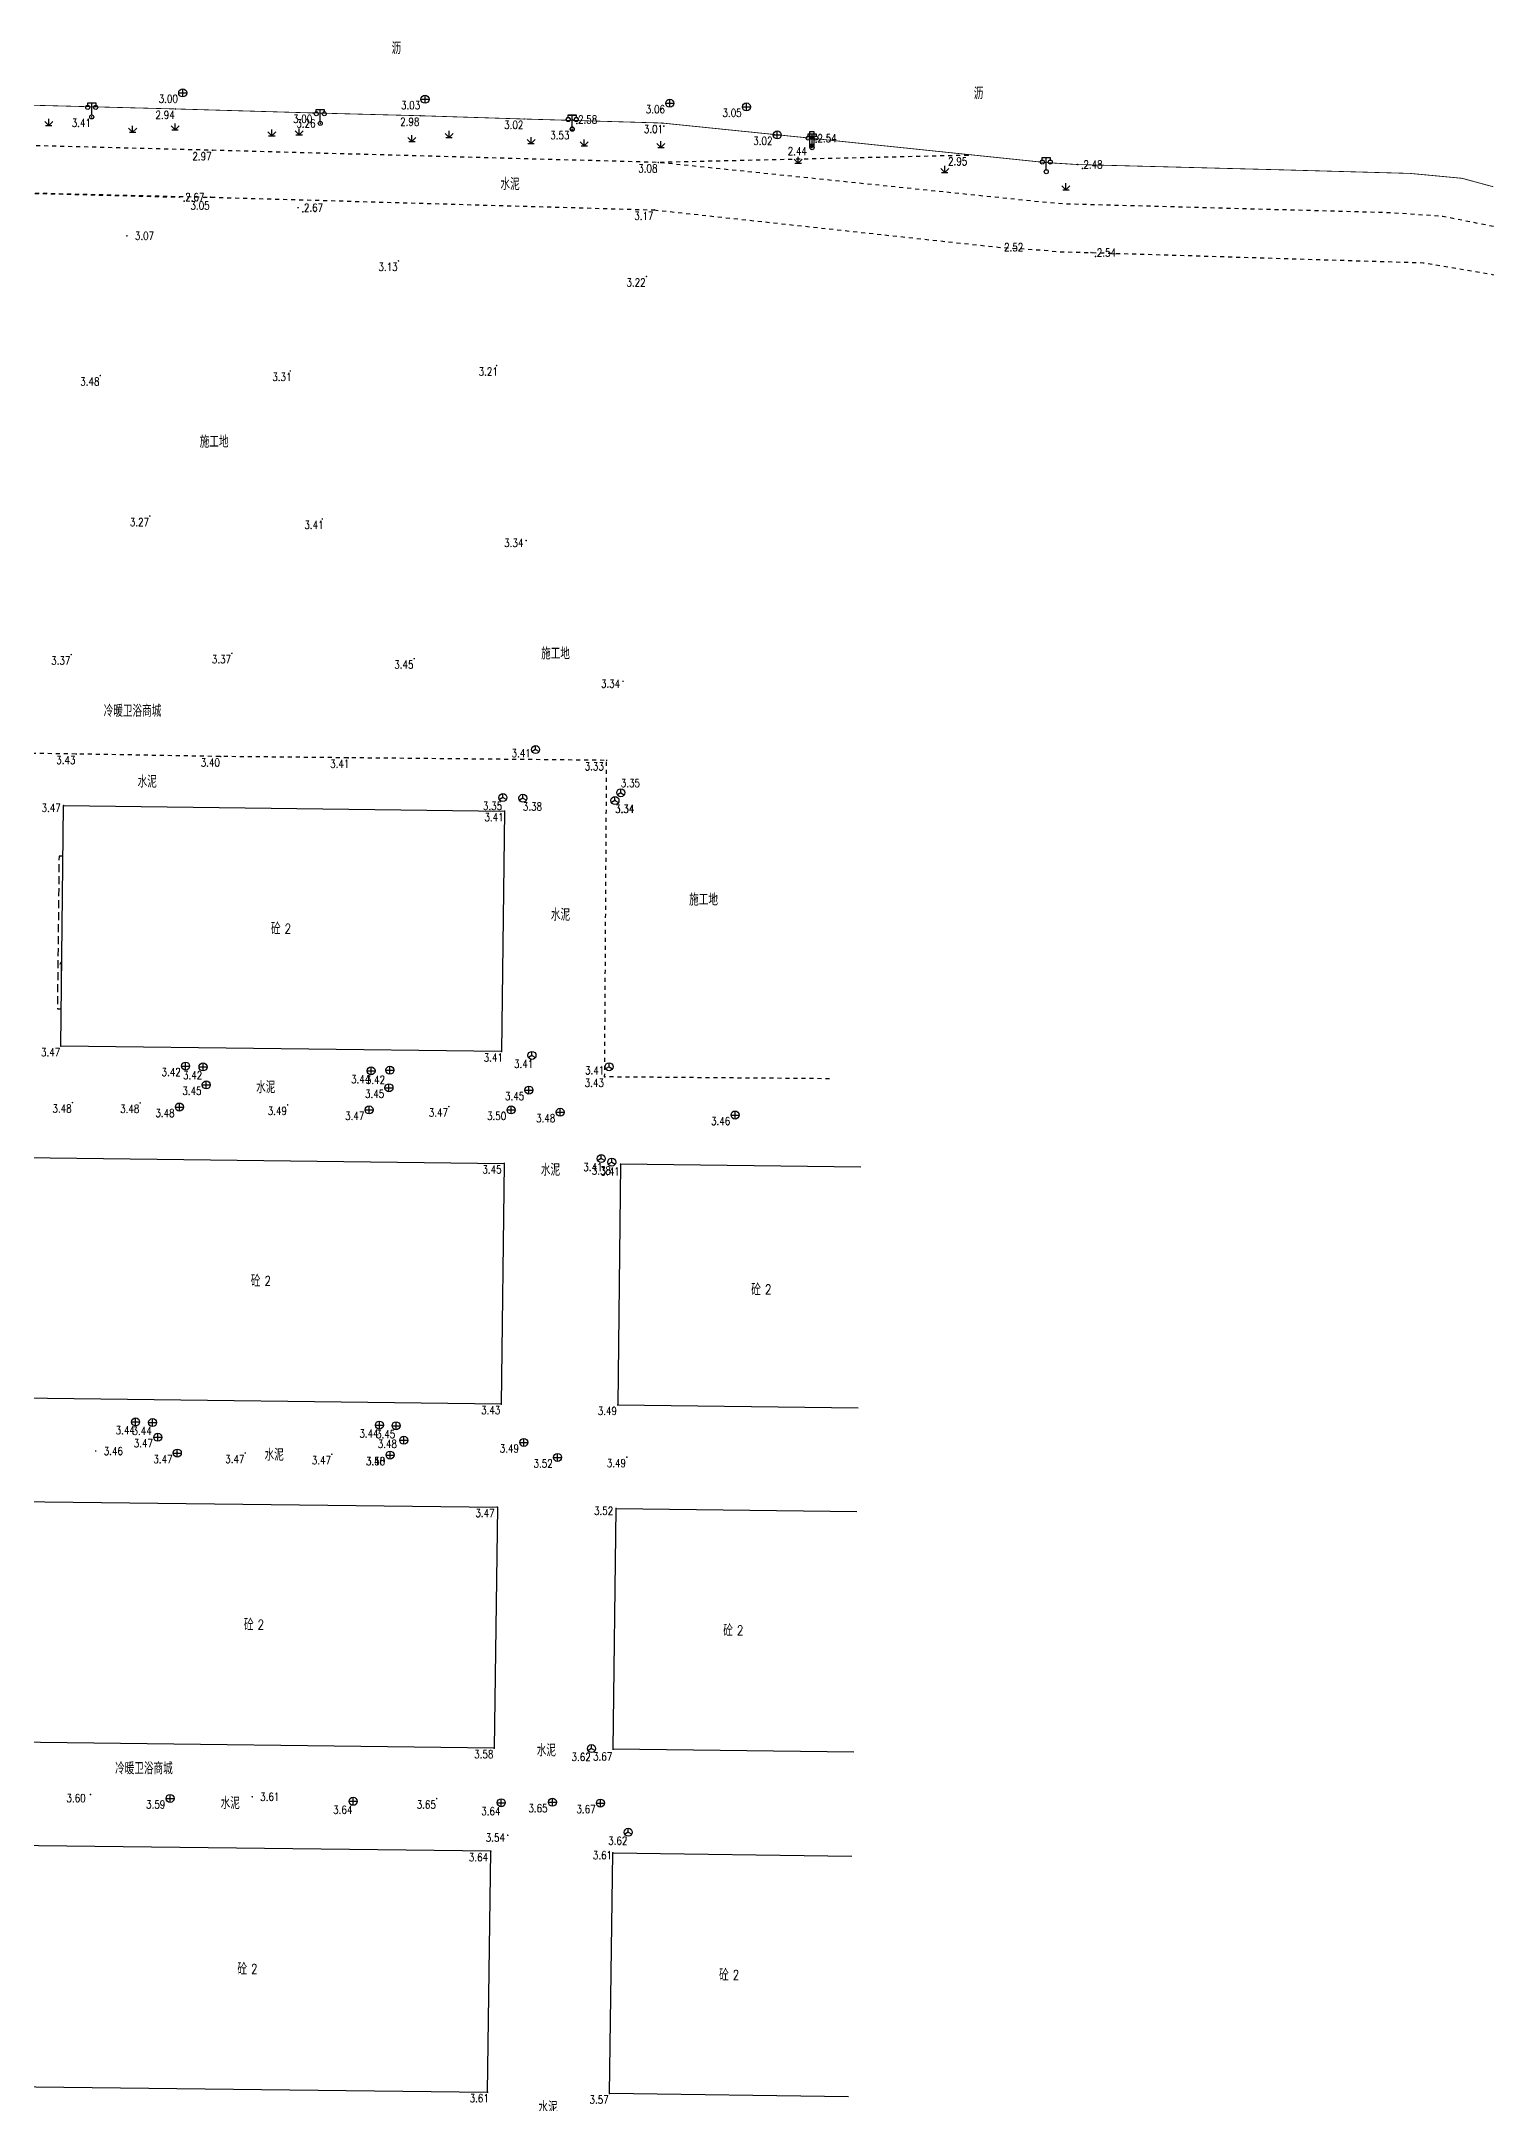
# Model space of a CAD drawing. Extents: x 500064 to 501389, y 2542464 to 2545400.
# Drawn here: x 500818.5 to 501000, y 2544789.7 to 2545047.4 of the extents above; entities that cross this region are included whole.
import ezdxf
from ezdxf.enums import TextEntityAlignment as Align

# ---------------------------------------------------------------- set-up
doc = ezdxf.new("R2010")
doc.units = 0
doc.header["$LTSCALE"] = 0.5
doc.linetypes.add('X5', pattern=[3, 2, -1])
doc.linetypes.add('X6', pattern=[2, 1, -1])
doc.layers.get('0').update_dxf_attribs({"linetype": 'CONTINUOUS', "lineweight": 5})
doc.layers.add('GCD', color=8, linetype='CONTINUOUS')
doc.layers.add('地形图', color=8, linetype='CONTINUOUS')
doc.styles.add('HZ', font='romans.shx', dxfattribs={"width": 0.8, "bigfont": 'hztxt.shx'})

# ---------------------------------------------------------------- blocks, each defined once
blk = doc.blocks.new('GC200')
at = {"linetype": 'Continuous', "const_width": 0.2, "flags": 128}
blk.add_lwpolyline([(-0.1, 0, 1), (0.1, 0, 1)], format="xyb", close=True, dxfattribs=at)
blk = doc.blocks.new('gc097')
for p, q in [((-1, 2.9), (-1, 3.5)), ((-1, 3.5), (1, 3.5)), ((0, 0.5), (0, 3.5)), ((1, 3.5), (1, 2.9))]:
    blk.add_line(p, q)
for centre in [(-1, 2.4), (0, 0), (1, 2.4)]:
    blk.add_circle(centre, 0.5)
blk = doc.blocks.new('gc124')
for p, q in [((-1, 1), (0, 0)), ((-0.8, 0), (0.8, 0)), ((0, 0), (0, 1.6)), ((0, 0), (1, 1))]:
    blk.add_line(p, q)
blk = doc.blocks.new('gc043')
for p, q in [((-1, 0), (1, 0)), ((0, -1), (0, 1))]:
    blk.add_line(p, q)
blk.add_circle((0, 0), 1)
blk = doc.blocks.new('gc048')
for q in [(-0.87, -0.5), (0, 1), (0.87, -0.5)]:
    blk.add_line((0, 0), q)
blk.add_circle((0, 0), 1)
blk = doc.blocks.new('gc054')
blk.add_lwpolyline([(-0.5, 0), (-0.5, 4), (0.5, 4), (0.5, 0)])
at = {"const_width": 1}
for points in [[(0, 2), (0, 3)], [(0, 0), (0, 1)]]:
    blk.add_lwpolyline(points, dxfattribs=at)

msp = doc.modelspace()

# ---------------------------------------------------------------- linework, layer by layer
at = {"layer": '地形图', "linetype": 'Continuous', "const_width": 0.1, "flags": 128}
for points in [[(500776.43, 2545040.4), (500798.2, 2545039.93), (500835.32, 2545038.97), (500852.51, 2545038.47), (500865.9, 2545038.12), (500878.89, 2545037.71), (500896.1, 2545037.21)], [(501000, 2545029.24), (500996.09, 2545030.3), (500989.63, 2545030.91), (500973.87, 2545031.35), (500948.06, 2545032.02), (500944.05, 2545032.27), (500914.82, 2545035.3), (500896.1, 2545037.21)]]:
    msp.add_lwpolyline(points, dxfattribs=at)
at = {"layer": '地形图', "linetype": 'X6', "flags": 128}
for points in [[(500934.36, 2545033.17), (500895.65, 2545032.28), (500839.93, 2545033.8), (500808.12, 2545034.62), (500788.92, 2545035.29), (500788.77, 2545029.14)], [(501000, 2545024.27), (500993.68, 2545025.53), (500987.12, 2545025.99), (500946.77, 2545027.08), (500944.3, 2545027.25), (500895.65, 2545032.28)], [(500784.76, 2545029.34), (500791.51, 2545029.1), (500835.81, 2545027.95)], [(500895.15, 2545026.35), (500938.14, 2545021.69), (500943.92, 2545021.31), (500945.61, 2545021.13), (500949.73, 2545021.02), (500991.23, 2545019.75), (500999.67, 2545018.35), (501000, 2545018.24)], [(500917.06, 2544917.77), (500888.95, 2544918), (500889.2, 2544957.56), (500856.9, 2544957.88), (500840.97, 2544958.04), (500822.92, 2544958.35), (500809.98, 2544958.54)]]:
    msp.add_lwpolyline(points, dxfattribs=at)
at = {"layer": '地形图', "linetype": 'X6', "elevation": 2.98, "flags": 128}
msp.add_lwpolyline([(500806.79, 2545028.68), (500807.67, 2545028.7), (500839.69, 2545027.94), (500895.15, 2545026.35)], dxfattribs=at)
at = {"layer": '地形图', "linetype": 'Continuous', "flags": 128}
for points, elevation in [([(500821.01, 2544921.84), (500821.34, 2544951.91), (500876.43, 2544951.21), (500876.08, 2544921.16)], 3.47), ([(500815.98, 2544877.85), (500816.33, 2544907.94), (500876.41, 2544907.19), (500876.02, 2544877.11)], 3.51), ([(500815.11, 2544834.88), (500815.47, 2544864.95), (500875.54, 2544864.25), (500875.15, 2544834.11)], 3.49), ([(500874.33, 2544791.11), (500874.73, 2544821.23), (500814.68, 2544821.95), (500814.32, 2544791.83)], 3.6)]:
    msp.add_lwpolyline(points, close=True, dxfattribs=dict(at, elevation=elevation))
at = {"layer": '地形图', "linetype": 'X5', "flags": 128}
msp.add_lwpolyline([(500821.27, 2544945.59), (500820.77, 2544945.6), (500820.56, 2544926.5), (500821.06, 2544926.5)], dxfattribs=at)
at = {"layer": '地形图', "linetype": 'Continuous', "elevation": 3.41, "flags": 128}
msp.add_lwpolyline([(500920.98, 2544906.73), (500890.94, 2544907.1), (500890.59, 2544877), (500920.61, 2544876.64)], dxfattribs=at)
at = {"layer": '地形图', "linetype": 'Continuous', "flags": 128}
for points in [[(500920.08, 2544833.6), (500890, 2544833.97), (500890.37, 2544864.08), (500920.45, 2544863.71)], [(500919.41, 2544790.53), (500889.56, 2544790.94), (500889.98, 2544821.04), (500919.83, 2544820.62)]]:
    msp.add_lwpolyline(points, dxfattribs=at)
at = {"layer": '地形图'}
for p in [(500885.49, 2545037.15, 2.58), (500896.35, 2545036.83, 2.54), (500915.39, 2545034.8, 2.54), (500948.65, 2545031.52, 2.48), (500836.41, 2545027.45, 2.67), (500851.23, 2545026.13, 2.67), (500950.3, 2545020.52, 2.54)]:
    msp.add_point(p, dxfattribs=at)

# ---------------------------------------------------------------- block references
at = {"layer": '地形图', "linetype": 'Continuous'}
ref = msp.add_blockref('GC200', (500836.22, 2545040.98, 3), dxfattribs=dict(at, xscale=0.5, yscale=0.5, zscale=0.5))
ref.add_attrib('height', '3.00', dxfattribs={"layer": 'GCD', "linetype": 'Continuous', "height": 1, "style": 'HZ', "width": 0.8}).set_placement((500833.22, 2545040.24, 3), align=Align.MIDDLE_LEFT)
at = {"layer": '地形图', "linetype": 'Continuous', "xscale": 0.5, "yscale": 0.5}
for name, p in [('gc043', (500836.22, 2545040.98, 3)), ('gc043', (500866.5, 2545040.18, 3.03)), ('gc097', (500824.85, 2545037.97, 3.41)), ('gc097', (500853.42, 2545037.16, 3.26)), ('gc097', (500884.9, 2545036.43, 3.53)), ('gc043', (500897.09, 2545039.68, 3.06)), ('gc043', (500906.67, 2545039.23, 3.05)), ('gc124', (500819.48, 2545036.92)), ('gc124', (500835.27, 2545036.35)), ('gc124', (500850.78, 2545035.74)), ('gc124', (500869.51, 2545035.42)), ('GC200', (500884.9, 2545037.65, 2.58)), ('gc043', (500910.52, 2545035.72, 3.02)), ('gc054', (500914.82, 2545034.13, 2.44)), ('GC200', (500914.82, 2545035.3, 2.54)), ('gc124', (500886.4, 2545034.34)), ('GC200', (500948.06, 2545032.02, 2.48)), ('GC200', (500835.82, 2545027.95, 2.67)), ('GC200', (500850.64, 2545026.63, 2.67)), ('GC200', (500949.73, 2545021.02, 2.54)), ('gc048', (500880.32, 2544958.9, 3.41)), ('gc048', (500876.24, 2544952.91, 3.35)), ('gc048', (500878.73, 2544952.83, 3.38)), ('gc048', (500890.24, 2544952.54, 3.34)), ('gc048', (500890.97, 2544953.52, 3.35)), ('gc043', (500836.58, 2544919.36, 3.42)), ('gc043', (500838.76, 2544919.25, 3.42)), ('gc043', (500859.76, 2544918.76, 3.44)), ('gc043', (500862.11, 2544918.84, 3.42)), ('gc048', (500879.87, 2544920.68, 3.41)), ('gc048', (500889.5, 2544919.27, 3.41)), ('gc043', (500839.17, 2544917.01, 3.45)), ('gc043', (500862, 2544916.64, 3.45)), ('gc043', (500879.49, 2544916.35, 3.44)), ('gc043', (500835.81, 2544914.24, 3.48)), ('gc043', (500859.52, 2544913.88, 3.47)), ('gc043', (500877.25, 2544913.87, 3.5)), ('gc043', (500883.39, 2544913.59, 3.48)), ('gc043', (500905.24, 2544913.24, 3.46)), ('gc048', (500888.53, 2544907.79, 3.41)), ('gc048', (500889.84, 2544907.35, 3.38)), ('gc043', (500830.34, 2544874.88, 3.44)), ('gc043', (500832.45, 2544874.81, 3.44)), ('gc043', (500833.11, 2544872.97, 3.46)), ('gc043', (500860.8, 2544874.48, 3.44)), ('gc043', (500862.88, 2544874.41, 3.45)), ('gc043', (500863.85, 2544872.59, 3.48)), ('gc043', (500878.85, 2544872.32, 3.49)), ('gc043', (500835.55, 2544870.99, 3.47)), ('gc043', (500862.13, 2544870.74, 3.5)), ('gc043', (500883.06, 2544870.44, 3.52)), ('gc048', (500887.31, 2544834.06, 3.62)), ('gc043', (500834.65, 2544827.83, 3.59)), ('gc043', (500857.52, 2544827.47, 3.64)), ('gc043', (500876.03, 2544827.29, 3.64)), ('gc043', (500882.42, 2544827.36, 3.65)), ('gc043', (500888.42, 2544827.25, 3.67)), ('gc048', (500891.89, 2544823.6, 3.62))]:
    msp.add_blockref(name, p, dxfattribs=at)
at = {"layer": '地形图', "linetype": 'Continuous'}
ref = msp.add_blockref('GC200', (500824.85, 2545037.97, 3.41), dxfattribs=dict(at, xscale=0.5, yscale=0.5, zscale=0.5))
ref.add_attrib('height', '3.41', dxfattribs={"layer": 'GCD', "linetype": 'Continuous', "height": 1, "style": 'HZ', "width": 0.8}).set_placement((500822.35, 2545037.22, 3.41), align=Align.MIDDLE_LEFT)
ref = msp.add_blockref('GC200', (500835.32, 2545038.97, 2.94), dxfattribs=dict(at, xscale=0.5, yscale=0.5, zscale=0.5))
ref.add_attrib('height', '2.94', dxfattribs={"layer": 'GCD', "linetype": 'Continuous', "height": 1, "style": 'HZ', "width": 0.8}).set_placement((500832.82, 2545038.22, 2.94), align=Align.MIDDLE_LEFT)
ref = msp.add_blockref('GC200', (500852.51, 2545038.47, 3), dxfattribs=dict(at, xscale=0.5, yscale=0.5, zscale=0.5))
ref.add_attrib('height', '3.00', dxfattribs={"layer": 'GCD', "linetype": 'Continuous', "height": 1, "style": 'HZ', "width": 0.8}).set_placement((500850.01, 2545037.72, 3), align=Align.MIDDLE_LEFT)
ref = msp.add_blockref('GC200', (500865.9, 2545038.12, 2.98), dxfattribs=dict(at, xscale=0.5, yscale=0.5, zscale=0.5))
ref.add_attrib('height', '2.98', dxfattribs={"layer": 'GCD', "linetype": 'Continuous', "height": 1, "style": 'HZ', "width": 0.8}).set_placement((500863.4, 2545037.37, 2.98), align=Align.MIDDLE_LEFT)
ref = msp.add_blockref('GC200', (500866.5, 2545040.18, 3.03), dxfattribs=dict(at, xscale=0.5, yscale=0.5, zscale=0.5))
ref.add_attrib('height', '3.03', dxfattribs={"layer": 'GCD', "linetype": 'Continuous', "height": 1, "style": 'HZ', "width": 0.8}).set_placement((500863.5, 2545039.43, 3.03), align=Align.MIDDLE_LEFT)
ref = msp.add_blockref('GC200', (500878.89, 2545037.71, 3.02), dxfattribs=dict(at, xscale=0.5, yscale=0.5, zscale=0.5))
ref.add_attrib('height', '3.02', dxfattribs={"layer": 'GCD', "linetype": 'Continuous', "height": 1, "style": 'HZ', "width": 0.8}).set_placement((500876.39, 2545036.97, 3.02), align=Align.MIDDLE_LEFT)
at = {"layer": '地形图', "linetype": 'Continuous', "xscale": 0.5, "yscale": 0.5, "zscale": 0.5}
for name, p in [('gc097', (500884.9, 2545036.49, 2.58)), ('gc124', (500829.97, 2545036.07)), ('gc124', (500847.36, 2545035.59)), ('gc124', (500864.87, 2545034.88)), ('gc124', (500879.76, 2545034.63)), ('gc097', (500914.87, 2545034.12, 2.51)), ('gc124', (500895.98, 2545034.13)), ('gc124', (500913.13, 2545032.2)), ('gc097', (500944.14, 2545031.13, 2.48)), ('gc124', (500931.45, 2545031.04)), ('gc124', (500946.59, 2545028.88))]:
    msp.add_blockref(name, p, dxfattribs=at)
at = {"layer": '地形图', "linetype": 'Continuous'}
ref = msp.add_blockref('GC200', (500897.09, 2545039.68, 3.06), dxfattribs=dict(at, xscale=0.5, yscale=0.5, zscale=0.5))
ref.add_attrib('height', '3.06', dxfattribs={"layer": 'GCD', "linetype": 'Continuous', "height": 1, "style": 'HZ', "width": 0.8}).set_placement((500894.09, 2545038.93, 3.06), align=Align.MIDDLE_LEFT)
ref = msp.add_blockref('GC200', (500906.67, 2545039.23, 3.05), dxfattribs=dict(at, xscale=0.5, yscale=0.5, zscale=0.5))
ref.add_attrib('height', '3.05', dxfattribs={"layer": 'GCD', "linetype": 'Continuous', "height": 1, "style": 'HZ', "width": 0.8}).set_placement((500903.67, 2545038.48, 3.05), align=Align.MIDDLE_LEFT)
ref = msp.add_blockref('GC200', (500853.42, 2545037.16, 3.26), dxfattribs=dict(at, xscale=0.5, yscale=0.5, zscale=0.5))
ref.add_attrib('height', '3.26', dxfattribs={"layer": 'GCD', "linetype": 'Continuous', "height": 1, "style": 'HZ', "width": 0.8}).set_placement((500850.42, 2545037.16, 3.26), align=Align.MIDDLE_LEFT)
ref = msp.add_blockref('GC200', (500884.9, 2545036.43, 3.53), dxfattribs=dict(at, xscale=0.5, yscale=0.5, zscale=0.5))
ref.add_attrib('height', '3.53', dxfattribs={"layer": 'GCD', "linetype": 'Continuous', "height": 1, "style": 'HZ', "width": 0.8}).set_placement((500882.15, 2545035.68, 3.53), align=Align.MIDDLE_LEFT)
ref = msp.add_blockref('GC200', (500896.1, 2545037.21, 3.01), dxfattribs=dict(at, xscale=0.5, yscale=0.5, zscale=0.5))
ref.add_attrib('height', '3.01', dxfattribs={"layer": 'GCD', "linetype": 'Continuous', "height": 1, "style": 'HZ', "width": 0.8}).set_placement((500893.85, 2545036.46, 3.01), align=Align.MIDDLE_LEFT)
ref = msp.add_blockref('GC200', (500910.52, 2545035.72, 3.02), dxfattribs=dict(at, xscale=0.5, yscale=0.5, zscale=0.5))
ref.add_attrib('height', '3.02', dxfattribs={"layer": 'GCD', "linetype": 'Continuous', "height": 1, "style": 'HZ', "width": 0.8}).set_placement((500907.52, 2545034.97, 3.02), align=Align.MIDDLE_LEFT)
ref = msp.add_blockref('GC200', (500839.93, 2545033.8, 2.97), dxfattribs=dict(at, xscale=0.5, yscale=0.5, zscale=0.5))
ref.add_attrib('height', '2.97', dxfattribs={"layer": 'GCD', "linetype": 'Continuous', "height": 1, "style": 'HZ', "width": 0.8}).set_placement((500837.43, 2545033.05, 2.97), align=Align.MIDDLE_LEFT)
ref = msp.add_blockref('GC200', (500914.82, 2545034.13, 2.44), dxfattribs=dict(at, xscale=0.5, yscale=0.5, zscale=0.5))
ref.add_attrib('height', '2.44', dxfattribs={"layer": 'GCD', "linetype": 'Continuous', "height": 1, "style": 'HZ', "width": 0.8}).set_placement((500911.82, 2545033.69, 2.44), align=Align.MIDDLE_LEFT)
ref = msp.add_blockref('GC200', (500934.36, 2545033.17, 2.95), dxfattribs=dict(at, xscale=0.5, yscale=0.5, zscale=0.5))
ref.add_attrib('height', '2.95', dxfattribs={"layer": 'GCD', "linetype": 'Continuous', "height": 1, "style": 'HZ', "width": 0.8}).set_placement((500931.86, 2545032.42, 2.95), align=Align.MIDDLE_LEFT)
ref = msp.add_blockref('GC200', (500895.65, 2545032.28, 3.08), dxfattribs=dict(at, xscale=0.5, yscale=0.5, zscale=0.5))
ref.add_attrib('height', '3.08', dxfattribs={"layer": 'GCD', "linetype": 'Continuous', "height": 1, "style": 'HZ', "width": 0.8}).set_placement((500893.15, 2545031.53, 3.08), align=Align.MIDDLE_LEFT)
ref = msp.add_blockref('GC200', (500839.69, 2545027.94, 3.05), dxfattribs=dict(at, xscale=0.5, yscale=0.5, zscale=0.5))
ref.add_attrib('height', '3.05', dxfattribs={"layer": 'GCD', "linetype": 'Continuous', "height": 1, "style": 'HZ', "width": 0.8}).set_placement((500837.19, 2545026.89, 3.05), align=Align.MIDDLE_LEFT)
ref = msp.add_blockref('GC200', (500895.15, 2545026.35, 3.17), dxfattribs=dict(at, xscale=0.5, yscale=0.5, zscale=0.5))
ref.add_attrib('height', '3.17', dxfattribs={"layer": 'GCD', "linetype": 'Continuous', "height": 1, "style": 'HZ', "width": 0.8}).set_placement((500892.65, 2545025.6, 3.17), align=Align.MIDDLE_LEFT)
ref = msp.add_blockref('GC200', (500829.25, 2545023.11, 3.06), dxfattribs=dict(at, xscale=0.5, yscale=0.5, zscale=0.5))
ref.add_attrib('height', '3.07', dxfattribs={"layer": 'GCD', "linetype": 'Continuous', "height": 1, "style": 'HZ', "width": 0.8}).set_placement((500830.25, 2545023.11, 3.07), align=Align.MIDDLE_LEFT)
ref = msp.add_blockref('GC200', (500863.18, 2545019.98, 3.13), dxfattribs=dict(at, xscale=0.5, yscale=0.5, zscale=0.5))
ref.add_attrib('height', '3.13', dxfattribs={"layer": 'GCD', "linetype": 'Continuous', "height": 1, "style": 'HZ', "width": 0.8}).set_placement((500860.68, 2545019.23, 3.13), align=Align.MIDDLE_LEFT)
ref = msp.add_blockref('GC200', (500894.17, 2545018.04, 3.22), dxfattribs=dict(at, xscale=0.5, yscale=0.5, zscale=0.5))
ref.add_attrib('height', '3.22', dxfattribs={"layer": 'GCD', "linetype": 'Continuous', "height": 1, "style": 'HZ', "width": 0.8}).set_placement((500891.67, 2545017.29, 3.22), align=Align.MIDDLE_LEFT)
ref = msp.add_blockref('GC200', (500875.45, 2545006.9, 3.21), dxfattribs=dict(at, xscale=0.5, yscale=0.5, zscale=0.5))
ref.add_attrib('height', '3.21', dxfattribs={"layer": 'GCD', "linetype": 'Continuous', "height": 1, "style": 'HZ', "width": 0.8}).set_placement((500873.2, 2545006.15, 3.21), align=Align.MIDDLE_LEFT)
ref = msp.add_blockref('GC200', (500825.92, 2545005.65, 3.48), dxfattribs=dict(at, xscale=0.5, yscale=0.5, zscale=0.5))
ref.add_attrib('height', '3.48', dxfattribs={"layer": 'GCD', "linetype": 'Continuous', "height": 1, "style": 'HZ', "width": 0.8}).set_placement((500823.42, 2545004.9, 3.48), align=Align.MIDDLE_LEFT)
ref = msp.add_blockref('GC200', (500849.67, 2545006.22, 3.31), dxfattribs=dict(at, xscale=0.5, yscale=0.5, zscale=0.5))
ref.add_attrib('height', '3.31', dxfattribs={"layer": 'GCD', "linetype": 'Continuous', "height": 1, "style": 'HZ', "width": 0.8}).set_placement((500847.42, 2545005.47, 3.31), align=Align.MIDDLE_LEFT)
ref = msp.add_blockref('GC200', (500832.12, 2544988.09, 3.27), dxfattribs=dict(at, xscale=0.5, yscale=0.5, zscale=0.5))
ref.add_attrib('height', '3.27', dxfattribs={"layer": 'GCD', "linetype": 'Continuous', "height": 1, "style": 'HZ', "width": 0.8}).set_placement((500829.62, 2544987.34, 3.27), align=Align.MIDDLE_LEFT)
ref = msp.add_blockref('GC200', (500853.67, 2544987.73, 3.41), dxfattribs=dict(at, xscale=0.5, yscale=0.5, zscale=0.5))
ref.add_attrib('height', '3.41', dxfattribs={"layer": 'GCD', "linetype": 'Continuous', "height": 1, "style": 'HZ', "width": 0.8}).set_placement((500851.42, 2544986.98, 3.41), align=Align.MIDDLE_LEFT)
ref = msp.add_blockref('GC200', (500879.14, 2544985.03, 3.33), dxfattribs=dict(at, xscale=0.5, yscale=0.5, zscale=0.5))
ref.add_attrib('height', '3.34', dxfattribs={"layer": 'GCD', "linetype": 'Continuous', "height": 1, "style": 'HZ', "width": 0.8}).set_placement((500876.39, 2544984.73, 3.34), align=Align.MIDDLE_LEFT)
ref = msp.add_blockref('GC200', (500822.29, 2544970.78, 3.37), dxfattribs=dict(at, xscale=0.5, yscale=0.5, zscale=0.5))
ref.add_attrib('height', '3.37', dxfattribs={"layer": 'GCD', "linetype": 'Continuous', "height": 1, "style": 'HZ', "width": 0.8}).set_placement((500819.79, 2544970.03, 3.37), align=Align.MIDDLE_LEFT)
ref = msp.add_blockref('GC200', (500842.37, 2544970.94, 3.37), dxfattribs=dict(at, xscale=0.5, yscale=0.5, zscale=0.5))
ref.add_attrib('height', '3.37', dxfattribs={"layer": 'GCD', "linetype": 'Continuous', "height": 1, "style": 'HZ', "width": 0.8}).set_placement((500839.87, 2544970.19, 3.37), align=Align.MIDDLE_LEFT)
ref = msp.add_blockref('GC200', (500865.16, 2544970.27, 3.45), dxfattribs=dict(at, xscale=0.5, yscale=0.5, zscale=0.5))
ref.add_attrib('height', '3.45', dxfattribs={"layer": 'GCD', "linetype": 'Continuous', "height": 1, "style": 'HZ', "width": 0.8}).set_placement((500862.66, 2544969.52, 3.45), align=Align.MIDDLE_LEFT)
ref = msp.add_blockref('GC200', (500891.24, 2544967.44, 3.34), dxfattribs=dict(at, xscale=0.5, yscale=0.5, zscale=0.5))
ref.add_attrib('height', '3.34', dxfattribs={"layer": 'GCD', "linetype": 'Continuous', "height": 1, "style": 'HZ', "width": 0.8}).set_placement((500888.49, 2544967.14, 3.34), align=Align.MIDDLE_LEFT)
ref = msp.add_blockref('GC200', (500822.92, 2544958.35, 3.43), dxfattribs=dict(at, xscale=0.5, yscale=0.5, zscale=0.5))
ref.add_attrib('height', '3.43', dxfattribs={"layer": 'GCD', "linetype": 'Continuous', "height": 1, "style": 'HZ', "width": 0.8}).set_placement((500820.42, 2544957.6, 3.43), align=Align.MIDDLE_LEFT)
ref = msp.add_blockref('GC200', (500840.97, 2544958.04, 3.4), dxfattribs=dict(at, xscale=0.5, yscale=0.5, zscale=0.5))
ref.add_attrib('height', '3.40', dxfattribs={"layer": 'GCD', "linetype": 'Continuous', "height": 1, "style": 'HZ', "width": 0.8}).set_placement((500838.47, 2544957.29, 3.4), align=Align.MIDDLE_LEFT)
ref = msp.add_blockref('GC200', (500856.9, 2544957.88, 3.4), dxfattribs=dict(at, xscale=0.5, yscale=0.5, zscale=0.5))
ref.add_attrib('height', '3.41', dxfattribs={"layer": 'GCD', "linetype": 'Continuous', "height": 1, "style": 'HZ', "width": 0.8}).set_placement((500854.65, 2544957.14, 3.41), align=Align.MIDDLE_LEFT)
ref = msp.add_blockref('GC200', (500880.32, 2544958.9, 3.41), dxfattribs=dict(at, xscale=0.5, yscale=0.5, zscale=0.5))
ref.add_attrib('height', '3.41', dxfattribs={"layer": 'GCD', "linetype": 'Continuous', "height": 1, "style": 'HZ', "width": 0.8}).set_placement((500877.32, 2544958.45, 3.41), align=Align.MIDDLE_LEFT)
ref = msp.add_blockref('GC200', (500889.2, 2544957.56, 3.33), dxfattribs=dict(at, xscale=0.5, yscale=0.5, zscale=0.5))
ref.add_attrib('height', '3.33', dxfattribs={"layer": 'GCD', "linetype": 'Continuous', "height": 1, "style": 'HZ', "width": 0.8}).set_placement((500886.45, 2544956.81, 3.33), align=Align.MIDDLE_LEFT)
ref = msp.add_blockref('GC200', (500876.24, 2544952.91, 3.35), dxfattribs=dict(at, xscale=0.5, yscale=0.5, zscale=0.5))
ref.add_attrib('height', '3.35', dxfattribs={"layer": 'GCD', "linetype": 'Continuous', "height": 1, "style": 'HZ', "width": 0.8}).set_placement((500873.74, 2544951.86, 3.35), align=Align.MIDDLE_LEFT)
ref = msp.add_blockref('GC200', (500878.73, 2544952.83, 3.38), dxfattribs=dict(at, xscale=0.5, yscale=0.5, zscale=0.5))
ref.add_attrib('height', '3.38', dxfattribs={"layer": 'GCD', "linetype": 'Continuous', "height": 1, "style": 'HZ', "width": 0.8}).set_placement((500878.73, 2544951.78, 3.38), align=Align.MIDDLE_LEFT)
ref = msp.add_blockref('GC200', (500890.97, 2544953.52, 3.35), dxfattribs=dict(at, xscale=0.5, yscale=0.5, zscale=0.5))
ref.add_attrib('height', '3.35', dxfattribs={"layer": 'GCD', "linetype": 'Continuous', "height": 1, "style": 'HZ', "width": 0.8}).set_placement((500890.97, 2544954.72, 3.35), align=Align.MIDDLE_LEFT)
ref = msp.add_blockref('GC200', (500821.34, 2544951.91, 3.47), dxfattribs=dict(at, xscale=0.5, yscale=0.5, zscale=0.5))
ref.add_attrib('height', '3.47', dxfattribs={"layer": 'GCD', "linetype": 'Continuous', "height": 1, "style": 'HZ', "width": 0.8}).set_placement((500818.59, 2544951.61, 3.47), align=Align.MIDDLE_LEFT)
ref = msp.add_blockref('GC200', (500876.43, 2544951.21, 3.41), dxfattribs=dict(at, xscale=0.5, yscale=0.5, zscale=0.5))
ref.add_attrib('height', '3.41', dxfattribs={"layer": 'GCD', "linetype": 'Continuous', "height": 1, "style": 'HZ', "width": 0.8}).set_placement((500873.93, 2544950.46, 3.41), align=Align.MIDDLE_LEFT)
ref = msp.add_blockref('GC200', (500890.24, 2544952.54, 3.34), dxfattribs=dict(at, xscale=0.5, yscale=0.5, zscale=0.5))
ref.add_attrib('height', '3.34', dxfattribs={"layer": 'GCD', "linetype": 'Continuous', "height": 1, "style": 'HZ', "width": 0.8}).set_placement((500890.24, 2544951.49, 3.34), align=Align.MIDDLE_LEFT)
ref = msp.add_blockref('GC200', (500890.27, 2544952.54, 3.34), dxfattribs=dict(at, xscale=0.5, yscale=0.5, zscale=0.5))
ref.add_attrib('height', '3.34', dxfattribs={"layer": 'GCD', "linetype": 'Continuous', "height": 1, "style": 'HZ', "width": 0.8}).set_placement((500890.27, 2544951.49, 3.34), align=Align.MIDDLE_LEFT)
ref = msp.add_blockref('GC200', (500821.01, 2544921.84, 3.47), dxfattribs=dict(at, xscale=0.5, yscale=0.5, zscale=0.5))
ref.add_attrib('height', '3.47', dxfattribs={"layer": 'GCD', "linetype": 'Continuous', "height": 1, "style": 'HZ', "width": 0.8}).set_placement((500818.51, 2544921.09, 3.47), align=Align.MIDDLE_LEFT)
ref = msp.add_blockref('GC200', (500836.58, 2544919.36, 3.42), dxfattribs=dict(at, xscale=0.5, yscale=0.5, zscale=0.5))
ref.add_attrib('height', '3.42', dxfattribs={"layer": 'GCD', "linetype": 'Continuous', "height": 1, "style": 'HZ', "width": 0.8}).set_placement((500833.58, 2544918.61, 3.42), align=Align.MIDDLE_LEFT)
ref = msp.add_blockref('GC200', (500838.76, 2544919.25, 3.42), dxfattribs=dict(at, xscale=0.5, yscale=0.5, zscale=0.5))
ref.add_attrib('height', '3.42', dxfattribs={"layer": 'GCD', "linetype": 'Continuous', "height": 1, "style": 'HZ', "width": 0.8}).set_placement((500836.26, 2544918.2, 3.42), align=Align.MIDDLE_LEFT)
ref = msp.add_blockref('GC200', (500876.08, 2544921.16, 3.41), dxfattribs=dict(at, xscale=0.5, yscale=0.5, zscale=0.5))
ref.add_attrib('height', '3.41', dxfattribs={"layer": 'GCD', "linetype": 'Continuous', "height": 1, "style": 'HZ', "width": 0.8}).set_placement((500873.83, 2544920.41, 3.41), align=Align.MIDDLE_LEFT)
ref = msp.add_blockref('GC200', (500879.87, 2544920.68, 3.41), dxfattribs=dict(at, xscale=0.5, yscale=0.5, zscale=0.5))
ref.add_attrib('height', '3.41', dxfattribs={"layer": 'GCD', "linetype": 'Continuous', "height": 1, "style": 'HZ', "width": 0.8}).set_placement((500877.62, 2544919.63, 3.41), align=Align.MIDDLE_LEFT)
ref = msp.add_blockref('GC200', (500889.5, 2544919.27, 3.41), dxfattribs=dict(at, xscale=0.5, yscale=0.5, zscale=0.5))
ref.add_attrib('height', '3.41', dxfattribs={"layer": 'GCD', "linetype": 'Continuous', "height": 1, "style": 'HZ', "width": 0.8}).set_placement((500886.5, 2544918.82, 3.41), align=Align.MIDDLE_LEFT)
ref = msp.add_blockref('GC200', (500839.17, 2544917.01, 3.45), dxfattribs=dict(at, xscale=0.5, yscale=0.5, zscale=0.5))
ref.add_attrib('height', '3.45', dxfattribs={"layer": 'GCD', "linetype": 'Continuous', "height": 1, "style": 'HZ', "width": 0.8}).set_placement((500836.17, 2544916.26, 3.45), align=Align.MIDDLE_LEFT)
ref = msp.add_blockref('GC200', (500859.76, 2544918.76, 3.44), dxfattribs=dict(at, xscale=0.5, yscale=0.5, zscale=0.5))
ref.add_attrib('height', '3.44', dxfattribs={"layer": 'GCD', "linetype": 'Continuous', "height": 1, "style": 'HZ', "width": 0.8}).set_placement((500857.26, 2544917.71, 3.44), align=Align.MIDDLE_LEFT)
ref = msp.add_blockref('GC200', (500862, 2544916.64, 3.45), dxfattribs=dict(at, xscale=0.5, yscale=0.5, zscale=0.5))
ref.add_attrib('height', '3.45', dxfattribs={"layer": 'GCD', "linetype": 'Continuous', "height": 1, "style": 'HZ', "width": 0.8}).set_placement((500859, 2544915.89, 3.45), align=Align.MIDDLE_LEFT)
ref = msp.add_blockref('GC200', (500862.11, 2544918.84, 3.42), dxfattribs=dict(at, xscale=0.5, yscale=0.5, zscale=0.5))
ref.add_attrib('height', '3.42', dxfattribs={"layer": 'GCD', "linetype": 'Continuous', "height": 1, "style": 'HZ', "width": 0.8}).set_placement((500859.11, 2544917.64, 3.42), align=Align.MIDDLE_LEFT)
ref = msp.add_blockref('GC200', (500888.95, 2544918, 3.43), dxfattribs=dict(at, xscale=0.5, yscale=0.5, zscale=0.5))
ref.add_attrib('height', '3.43', dxfattribs={"layer": 'GCD', "linetype": 'Continuous', "height": 1, "style": 'HZ', "width": 0.8}).set_placement((500886.45, 2544917.26, 3.43), align=Align.MIDDLE_LEFT)
ref = msp.add_blockref('GC200', (500822.45, 2544914.79, 3.48), dxfattribs=dict(at, xscale=0.5, yscale=0.5, zscale=0.5))
ref.add_attrib('height', '3.48', dxfattribs={"layer": 'GCD', "linetype": 'Continuous', "height": 1, "style": 'HZ', "width": 0.8}).set_placement((500819.95, 2544914.04, 3.48), align=Align.MIDDLE_LEFT)
ref = msp.add_blockref('GC200', (500830.91, 2544914.75, 3.48), dxfattribs=dict(at, xscale=0.5, yscale=0.5, zscale=0.5))
ref.add_attrib('height', '3.48', dxfattribs={"layer": 'GCD', "linetype": 'Continuous', "height": 1, "style": 'HZ', "width": 0.8}).set_placement((500828.41, 2544914.01, 3.48), align=Align.MIDDLE_LEFT)
ref = msp.add_blockref('GC200', (500835.81, 2544914.24, 3.48), dxfattribs=dict(at, xscale=0.5, yscale=0.5, zscale=0.5))
ref.add_attrib('height', '3.48', dxfattribs={"layer": 'GCD', "linetype": 'Continuous', "height": 1, "style": 'HZ', "width": 0.8}).set_placement((500832.81, 2544913.49, 3.48), align=Align.MIDDLE_LEFT)
ref = msp.add_blockref('GC200', (500849.34, 2544914.5, 3.49), dxfattribs=dict(at, xscale=0.5, yscale=0.5, zscale=0.5))
ref.add_attrib('height', '3.49', dxfattribs={"layer": 'GCD', "linetype": 'Continuous', "height": 1, "style": 'HZ', "width": 0.8}).set_placement((500846.84, 2544913.75, 3.49), align=Align.MIDDLE_LEFT)
ref = msp.add_blockref('GC200', (500869.48, 2544914.29, 3.47), dxfattribs=dict(at, xscale=0.5, yscale=0.5, zscale=0.5))
ref.add_attrib('height', '3.47', dxfattribs={"layer": 'GCD', "linetype": 'Continuous', "height": 1, "style": 'HZ', "width": 0.8}).set_placement((500866.98, 2544913.54, 3.47), align=Align.MIDDLE_LEFT)
ref = msp.add_blockref('GC200', (500879.49, 2544916.35, 3.44), dxfattribs=dict(at, xscale=0.5, yscale=0.5, zscale=0.5))
ref.add_attrib('height', '3.45', dxfattribs={"layer": 'GCD', "linetype": 'Continuous', "height": 1, "style": 'HZ', "width": 0.8}).set_placement((500876.49, 2544915.6, 3.45), align=Align.MIDDLE_LEFT)
ref = msp.add_blockref('GC200', (500859.52, 2544913.88, 3.47), dxfattribs=dict(at, xscale=0.5, yscale=0.5, zscale=0.5))
ref.add_attrib('height', '3.47', dxfattribs={"layer": 'GCD', "linetype": 'Continuous', "height": 1, "style": 'HZ', "width": 0.8}).set_placement((500856.52, 2544913.13, 3.47), align=Align.MIDDLE_LEFT)
ref = msp.add_blockref('GC200', (500877.25, 2544913.87, 3.5), dxfattribs=dict(at, xscale=0.5, yscale=0.5, zscale=0.5))
ref.add_attrib('height', '3.50', dxfattribs={"layer": 'GCD', "linetype": 'Continuous', "height": 1, "style": 'HZ', "width": 0.8}).set_placement((500874.25, 2544913.12, 3.5), align=Align.MIDDLE_LEFT)
ref = msp.add_blockref('GC200', (500883.39, 2544913.59, 3.48), dxfattribs=dict(at, xscale=0.5, yscale=0.5, zscale=0.5))
ref.add_attrib('height', '3.48', dxfattribs={"layer": 'GCD', "linetype": 'Continuous', "height": 1, "style": 'HZ', "width": 0.8}).set_placement((500880.39, 2544912.84, 3.48), align=Align.MIDDLE_LEFT)
ref = msp.add_blockref('GC200', (500905.24, 2544913.24, 3.46), dxfattribs=dict(at, xscale=0.5, yscale=0.5, zscale=0.5))
ref.add_attrib('height', '3.46', dxfattribs={"layer": 'GCD', "linetype": 'Continuous', "height": 1, "style": 'HZ', "width": 0.8}).set_placement((500902.24, 2544912.49, 3.46), align=Align.MIDDLE_LEFT)
ref = msp.add_blockref('GC200', (500876.41, 2544907.19, 3.45), dxfattribs=dict(at, xscale=0.5, yscale=0.5, zscale=0.5))
ref.add_attrib('height', '3.45', dxfattribs={"layer": 'GCD', "linetype": 'Continuous', "height": 1, "style": 'HZ', "width": 0.8}).set_placement((500873.66, 2544906.44, 3.45), align=Align.MIDDLE_LEFT)
ref = msp.add_blockref('GC200', (500888.53, 2544907.79, 3.41), dxfattribs=dict(at, xscale=0.5, yscale=0.5, zscale=0.5))
ref.add_attrib('height', '3.41', dxfattribs={"layer": 'GCD', "linetype": 'Continuous', "height": 1, "style": 'HZ', "width": 0.8}).set_placement((500886.28, 2544906.74, 3.41), align=Align.MIDDLE_LEFT)
ref = msp.add_blockref('GC200', (500889.84, 2544907.35, 3.38), dxfattribs=dict(at, xscale=0.5, yscale=0.5, zscale=0.5))
ref.add_attrib('height', '3.38', dxfattribs={"layer": 'GCD', "linetype": 'Continuous', "height": 1, "style": 'HZ', "width": 0.8}).set_placement((500887.34, 2544906.3, 3.38), align=Align.MIDDLE_LEFT)
ref = msp.add_blockref('GC200', (500890.94, 2544907.1, 3.41), dxfattribs=dict(at, xscale=0.5, yscale=0.5, zscale=0.5))
ref.add_attrib('height', '3.41', dxfattribs={"layer": 'GCD', "linetype": 'Continuous', "height": 1, "style": 'HZ', "width": 0.8}).set_placement((500888.44, 2544906.2, 3.41), align=Align.MIDDLE_LEFT)
ref = msp.add_blockref('GC200', (500876.02, 2544877.11, 3.43), dxfattribs=dict(at, xscale=0.5, yscale=0.5, zscale=0.5))
ref.add_attrib('height', '3.43', dxfattribs={"layer": 'GCD', "linetype": 'Continuous', "height": 1, "style": 'HZ', "width": 0.8}).set_placement((500873.52, 2544876.36, 3.43), align=Align.MIDDLE_LEFT)
ref = msp.add_blockref('GC200', (500890.59, 2544877, 3.49), dxfattribs=dict(at, xscale=0.5, yscale=0.5, zscale=0.5))
ref.add_attrib('height', '3.49', dxfattribs={"layer": 'GCD', "linetype": 'Continuous', "height": 1, "style": 'HZ', "width": 0.8}).set_placement((500888.09, 2544876.25, 3.49), align=Align.MIDDLE_LEFT)
ref = msp.add_blockref('GC200', (500830.34, 2544874.88, 3.44), dxfattribs=dict(at, xscale=0.5, yscale=0.5, zscale=0.5))
ref.add_attrib('height', '3.44', dxfattribs={"layer": 'GCD', "linetype": 'Continuous', "height": 1, "style": 'HZ', "width": 0.8}).set_placement((500827.84, 2544873.84, 3.44), align=Align.MIDDLE_LEFT)
ref = msp.add_blockref('GC200', (500832.45, 2544874.81, 3.44), dxfattribs=dict(at, xscale=0.5, yscale=0.5, zscale=0.5))
ref.add_attrib('height', '3.44', dxfattribs={"layer": 'GCD', "linetype": 'Continuous', "height": 1, "style": 'HZ', "width": 0.8}).set_placement((500829.95, 2544873.76, 3.44), align=Align.MIDDLE_LEFT)
ref = msp.add_blockref('GC200', (500833.11, 2544872.97, 3.46), dxfattribs=dict(at, xscale=0.5, yscale=0.5, zscale=0.5))
ref.add_attrib('height', '3.47', dxfattribs={"layer": 'GCD', "linetype": 'Continuous', "height": 1, "style": 'HZ', "width": 0.8}).set_placement((500830.11, 2544872.22, 3.47), align=Align.MIDDLE_LEFT)
ref = msp.add_blockref('GC200', (500860.8, 2544874.48, 3.44), dxfattribs=dict(at, xscale=0.5, yscale=0.5, zscale=0.5))
ref.add_attrib('height', '3.44', dxfattribs={"layer": 'GCD', "linetype": 'Continuous', "height": 1, "style": 'HZ', "width": 0.8}).set_placement((500858.3, 2544873.43, 3.44), align=Align.MIDDLE_LEFT)
ref = msp.add_blockref('GC200', (500862.88, 2544874.41, 3.45), dxfattribs=dict(at, xscale=0.5, yscale=0.5, zscale=0.5))
ref.add_attrib('height', '3.45', dxfattribs={"layer": 'GCD', "linetype": 'Continuous', "height": 1, "style": 'HZ', "width": 0.8}).set_placement((500860.38, 2544873.36, 3.45), align=Align.MIDDLE_LEFT)
ref = msp.add_blockref('GC200', (500825.35, 2544871.25, 3.46), dxfattribs=dict(at, xscale=0.5, yscale=0.5, zscale=0.5))
ref.add_attrib('height', '3.46', dxfattribs={"layer": 'GCD', "linetype": 'Continuous', "height": 1, "style": 'HZ', "width": 0.8}).set_placement((500826.35, 2544871.25, 3.46), align=Align.MIDDLE_LEFT)
ref = msp.add_blockref('GC200', (500835.55, 2544870.99, 3.47), dxfattribs=dict(at, xscale=0.5, yscale=0.5, zscale=0.5))
ref.add_attrib('height', '3.47', dxfattribs={"layer": 'GCD', "linetype": 'Continuous', "height": 1, "style": 'HZ', "width": 0.8}).set_placement((500832.55, 2544870.24, 3.47), align=Align.MIDDLE_LEFT)
ref = msp.add_blockref('GC200', (500844.04, 2544871, 3.47), dxfattribs=dict(at, xscale=0.5, yscale=0.5, zscale=0.5))
ref.add_attrib('height', '3.47', dxfattribs={"layer": 'GCD', "linetype": 'Continuous', "height": 1, "style": 'HZ', "width": 0.8}).set_placement((500841.54, 2544870.25, 3.47), align=Align.MIDDLE_LEFT)
ref = msp.add_blockref('GC200', (500854.86, 2544870.84, 3.47), dxfattribs=dict(at, xscale=0.5, yscale=0.5, zscale=0.5))
ref.add_attrib('height', '3.47', dxfattribs={"layer": 'GCD', "linetype": 'Continuous', "height": 1, "style": 'HZ', "width": 0.8}).set_placement((500852.36, 2544870.09, 3.47), align=Align.MIDDLE_LEFT)
ref = msp.add_blockref('GC200', (500862.11, 2544870.73, 3.48), dxfattribs=dict(at, xscale=0.5, yscale=0.5, zscale=0.5))
ref.add_attrib('height', '3.48', dxfattribs={"layer": 'GCD', "linetype": 'Continuous', "height": 1, "style": 'HZ', "width": 0.8}).set_placement((500859.11, 2544869.98, 3.48), align=Align.MIDDLE_LEFT)
ref = msp.add_blockref('GC200', (500862.13, 2544870.74, 3.5), dxfattribs=dict(at, xscale=0.5, yscale=0.5, zscale=0.5))
ref.add_attrib('height', '3.50', dxfattribs={"layer": 'GCD', "linetype": 'Continuous', "height": 1, "style": 'HZ', "width": 0.8}).set_placement((500859.13, 2544869.99, 3.5), align=Align.MIDDLE_LEFT)
ref = msp.add_blockref('GC200', (500863.85, 2544872.59, 3.48), dxfattribs=dict(at, xscale=0.5, yscale=0.5, zscale=0.5))
ref.add_attrib('height', '3.48', dxfattribs={"layer": 'GCD', "linetype": 'Continuous', "height": 1, "style": 'HZ', "width": 0.8}).set_placement((500860.6, 2544872.14, 3.48), align=Align.MIDDLE_LEFT)
ref = msp.add_blockref('GC200', (500878.85, 2544872.32, 3.49), dxfattribs=dict(at, xscale=0.5, yscale=0.5, zscale=0.5))
ref.add_attrib('height', '3.49', dxfattribs={"layer": 'GCD', "linetype": 'Continuous', "height": 1, "style": 'HZ', "width": 0.8}).set_placement((500875.85, 2544871.57, 3.49), align=Align.MIDDLE_LEFT)
ref = msp.add_blockref('GC200', (500883.06, 2544870.44, 3.52), dxfattribs=dict(at, xscale=0.5, yscale=0.5, zscale=0.5))
ref.add_attrib('height', '3.52', dxfattribs={"layer": 'GCD', "linetype": 'Continuous', "height": 1, "style": 'HZ', "width": 0.8}).set_placement((500880.06, 2544869.69, 3.52), align=Align.MIDDLE_LEFT)
ref = msp.add_blockref('GC200', (500891.72, 2544870.48, 3.49), dxfattribs=dict(at, xscale=0.5, yscale=0.5, zscale=0.5))
ref.add_attrib('height', '3.49', dxfattribs={"layer": 'GCD', "linetype": 'Continuous', "height": 1, "style": 'HZ', "width": 0.8}).set_placement((500889.22, 2544869.74, 3.49), align=Align.MIDDLE_LEFT)
ref = msp.add_blockref('GC200', (500875.54, 2544864.25, 3.47), dxfattribs=dict(at, xscale=0.5, yscale=0.5, zscale=0.5))
ref.add_attrib('height', '3.47', dxfattribs={"layer": 'GCD', "linetype": 'Continuous', "height": 1, "style": 'HZ', "width": 0.8}).set_placement((500872.79, 2544863.5, 3.47), align=Align.MIDDLE_LEFT)
ref = msp.add_blockref('GC200', (500890.37, 2544864.08, 3.52), dxfattribs=dict(at, xscale=0.5, yscale=0.5, zscale=0.5))
ref.add_attrib('height', '3.52', dxfattribs={"layer": 'GCD', "linetype": 'Continuous', "height": 1, "style": 'HZ', "width": 0.8}).set_placement((500887.62, 2544863.78, 3.52), align=Align.MIDDLE_LEFT)
ref = msp.add_blockref('GC200', (500875.15, 2544834.11, 3.58), dxfattribs=dict(at, xscale=0.5, yscale=0.5, zscale=0.5))
ref.add_attrib('height', '3.58', dxfattribs={"layer": 'GCD', "linetype": 'Continuous', "height": 1, "style": 'HZ', "width": 0.8}).set_placement((500872.65, 2544833.36, 3.58), align=Align.MIDDLE_LEFT)
ref = msp.add_blockref('GC200', (500887.31, 2544834.06, 3.62), dxfattribs=dict(at, xscale=0.5, yscale=0.5, zscale=0.5))
ref.add_attrib('height', '3.62', dxfattribs={"layer": 'GCD', "linetype": 'Continuous', "height": 1, "style": 'HZ', "width": 0.8}).set_placement((500884.81, 2544833.01, 3.62), align=Align.MIDDLE_LEFT)
ref = msp.add_blockref('GC200', (500890, 2544833.97, 3.67), dxfattribs=dict(at, xscale=0.5, yscale=0.5, zscale=0.5))
ref.add_attrib('height', '3.67', dxfattribs={"layer": 'GCD', "linetype": 'Continuous', "height": 1, "style": 'HZ', "width": 0.8}).set_placement((500887.5, 2544833.07, 3.67), align=Align.MIDDLE_LEFT)
ref = msp.add_blockref('GC200', (500824.7, 2544828.32, 3.6), dxfattribs=dict(at, xscale=0.5, yscale=0.5, zscale=0.5))
ref.add_attrib('height', '3.60', dxfattribs={"layer": 'GCD', "linetype": 'Continuous', "height": 1, "style": 'HZ', "width": 0.8}).set_placement((500821.7, 2544827.87, 3.6), align=Align.MIDDLE_LEFT)
ref = msp.add_blockref('GC200', (500834.65, 2544827.83, 3.59), dxfattribs=dict(at, xscale=0.5, yscale=0.5, zscale=0.5))
ref.add_attrib('height', '3.59', dxfattribs={"layer": 'GCD', "linetype": 'Continuous', "height": 1, "style": 'HZ', "width": 0.8}).set_placement((500831.65, 2544827.08, 3.59), align=Align.MIDDLE_LEFT)
ref = msp.add_blockref('GC200', (500844.91, 2544828.04, 3.61), dxfattribs=dict(at, xscale=0.5, yscale=0.5, zscale=0.5))
ref.add_attrib('height', '3.61', dxfattribs={"layer": 'GCD', "linetype": 'Continuous', "height": 1, "style": 'HZ', "width": 0.8}).set_placement((500845.91, 2544828.04, 3.61), align=Align.MIDDLE_LEFT)
ref = msp.add_blockref('GC200', (500857.52, 2544827.47, 3.64), dxfattribs=dict(at, xscale=0.5, yscale=0.5, zscale=0.5))
ref.add_attrib('height', '3.64', dxfattribs={"layer": 'GCD', "linetype": 'Continuous', "height": 1, "style": 'HZ', "width": 0.8}).set_placement((500855.02, 2544826.42, 3.64), align=Align.MIDDLE_LEFT)
ref = msp.add_blockref('GC200', (500867.96, 2544827.81, 3.65), dxfattribs=dict(at, xscale=0.5, yscale=0.5, zscale=0.5))
ref.add_attrib('height', '3.65', dxfattribs={"layer": 'GCD', "linetype": 'Continuous', "height": 1, "style": 'HZ', "width": 0.8}).set_placement((500865.46, 2544827.06, 3.65), align=Align.MIDDLE_LEFT)
ref = msp.add_blockref('GC200', (500876.03, 2544827.29, 3.64), dxfattribs=dict(at, xscale=0.5, yscale=0.5, zscale=0.5))
ref.add_attrib('height', '3.64', dxfattribs={"layer": 'GCD', "linetype": 'Continuous', "height": 1, "style": 'HZ', "width": 0.8}).set_placement((500873.53, 2544826.24, 3.64), align=Align.MIDDLE_LEFT)
ref = msp.add_blockref('GC200', (500882.42, 2544827.36, 3.65), dxfattribs=dict(at, xscale=0.5, yscale=0.5, zscale=0.5))
ref.add_attrib('height', '3.65', dxfattribs={"layer": 'GCD', "linetype": 'Continuous', "height": 1, "style": 'HZ', "width": 0.8}).set_placement((500879.42, 2544826.61, 3.65), align=Align.MIDDLE_LEFT)
ref = msp.add_blockref('GC200', (500888.42, 2544827.25, 3.67), dxfattribs=dict(at, xscale=0.5, yscale=0.5, zscale=0.5))
ref.add_attrib('height', '3.67', dxfattribs={"layer": 'GCD', "linetype": 'Continuous', "height": 1, "style": 'HZ', "width": 0.8}).set_placement((500885.42, 2544826.5, 3.67), align=Align.MIDDLE_LEFT)
ref = msp.add_blockref('GC200', (500874.73, 2544821.23, 3.64), dxfattribs=dict(at, xscale=0.5, yscale=0.5, zscale=0.5))
ref.add_attrib('height', '3.64', dxfattribs={"layer": 'GCD', "linetype": 'Continuous', "height": 1, "style": 'HZ', "width": 0.8}).set_placement((500871.98, 2544820.48, 3.64), align=Align.MIDDLE_LEFT)
ref = msp.add_blockref('GC200', (500876.84, 2544823.23, 3.54), dxfattribs=dict(at, xscale=0.5, yscale=0.5, zscale=0.5))
ref.add_attrib('height', '3.54', dxfattribs={"layer": 'GCD', "linetype": 'Continuous', "height": 1, "style": 'HZ', "width": 0.8}).set_placement((500874.09, 2544822.93, 3.54), align=Align.MIDDLE_LEFT)
ref = msp.add_blockref('GC200', (500891.89, 2544823.6, 3.62), dxfattribs=dict(at, xscale=0.5, yscale=0.5, zscale=0.5))
ref.add_attrib('height', '3.62', dxfattribs={"layer": 'GCD', "linetype": 'Continuous', "height": 1, "style": 'HZ', "width": 0.8}).set_placement((500889.39, 2544822.55, 3.62), align=Align.MIDDLE_LEFT)
ref = msp.add_blockref('GC200', (500889.98, 2544821.04, 3.61), dxfattribs=dict(at, xscale=0.5, yscale=0.5, zscale=0.5))
ref.add_attrib('height', '3.61', dxfattribs={"layer": 'GCD', "linetype": 'Continuous', "height": 1, "style": 'HZ', "width": 0.8}).set_placement((500887.48, 2544820.74, 3.61), align=Align.MIDDLE_LEFT)
ref = msp.add_blockref('GC200', (500874.33, 2544791.11, 3.6), dxfattribs=dict(at, xscale=0.5, yscale=0.5, zscale=0.5))
ref.add_attrib('height', '3.61', dxfattribs={"layer": 'GCD', "linetype": 'Continuous', "height": 1, "style": 'HZ', "width": 0.8}).set_placement((500872.08, 2544790.36, 3.61), align=Align.MIDDLE_LEFT)
ref = msp.add_blockref('GC200', (500889.56, 2544790.94, 3.57), dxfattribs=dict(at, xscale=0.5, yscale=0.5, zscale=0.5))
ref.add_attrib('height', '3.57', dxfattribs={"layer": 'GCD', "linetype": 'Continuous', "height": 1, "style": 'HZ', "width": 0.8}).set_placement((500887.06, 2544790.19, 3.57), align=Align.MIDDLE_LEFT)

# ---------------------------------------------------------------- texts
at = {"layer": '地形图', "linetype": 'Continuous', "style": 'HZ', "width": 0.8}
for s, height, p in [('沥', 1.5, (500862.93, 2545046.62)), ('沥', 1.5, (500935.68, 2545040.98)), ('2.58', 1, (500886.82, 2545037.65)), ('2.54', 1, (500916.74, 2545035.3)), ('水泥', 1.5, (500877.13, 2545029.66)), ('2.48', 1, (500949.98, 2545032.02)), ('2.67', 1, (500837.74, 2545027.95)), ('2.67', 1, (500852.57, 2545026.63)), ('2.52', 1, (500940.06, 2545021.69)), ('2.54', 1, (500951.65, 2545021.02)), ('施工地', 1.5, (500840.15, 2544997.47)), ('施工地', 1.5, (500882.81, 2544971)), ('冷暖卫浴商城', 1.5, (500829.95, 2544963.83)), ('水泥', 1.5, (500831.79, 2544954.98)), ('施工地', 1.5, (500901.31, 2544940.24)), ('水泥', 1.5, (500883.43, 2544938.35)), ('1', 1.2, (500820.98, 2544931.72)), ('水泥', 1.5, (500846.6, 2544916.79)), ('水泥', 1.5, (500882.18, 2544906.47)), ('水泥', 1.5, (500847.65, 2544870.86)), ('水泥', 1.5, (500881.67, 2544833.92)), ('冷暖卫浴商城', 1.5, (500831.38, 2544831.67)), ('水泥', 1.5, (500842.16, 2544827.33)), ('水泥', 1.5, (500881.88, 2544789.3))]:
    msp.add_text(s, height=height, dxfattribs=at).set_placement(p, align=Align.MIDDLE)
for p in [(500848.46, 2544936.53), (500845.93, 2544892.52), (500908.47, 2544891.44), (500845.08, 2544849.55), (500904.97, 2544848.84), (500844.26, 2544806.53), (500904.45, 2544805.78)]:
    msp.add_text('砼', height=1.5, dxfattribs=at).set_placement(p, align=Align.MIDDLE_RIGHT)
for p in [(500848.96, 2544936.53), (500846.43, 2544892.52), (500908.97, 2544891.44), (500845.58, 2544849.55), (500905.47, 2544848.84), (500844.76, 2544806.53), (500904.95, 2544805.78)]:
    msp.add_text('2', height=1.2, dxfattribs=at).set_placement(p, align=Align.MIDDLE_LEFT)

doc.saveas('drawing.dxf')
